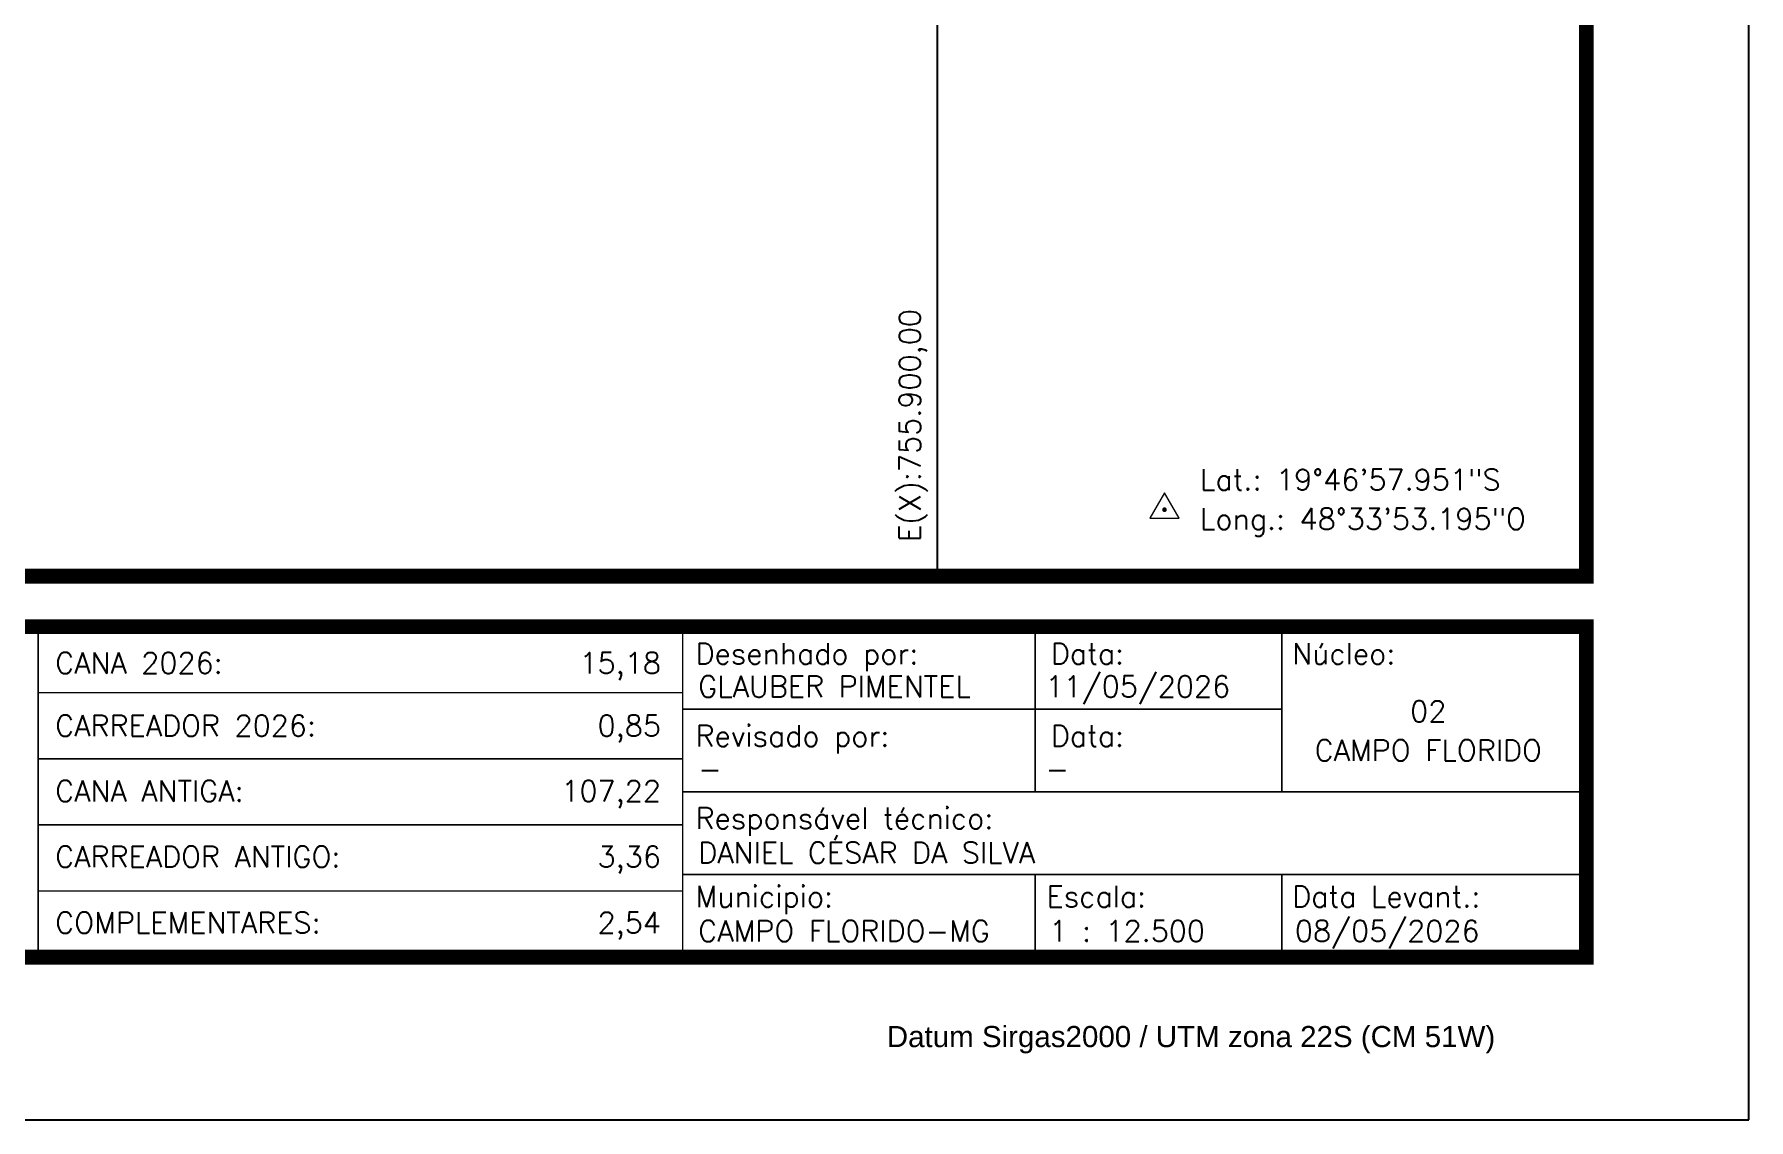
# Model space of a CAD drawing. Header units: millimetres. Extents: x 753899 to 756524, y 7808989 to 7812702.
# Drawn here: x 755205 to 756524, y 7808989 to 7809824 of the extents above; entities that cross this region are included whole.
import ezdxf
from ezdxf.enums import TextEntityAlignment as Align

# ---------------------------------------------------------------- set-up
doc = ezdxf.new("R2010")
doc.units = ezdxf.units.MM
doc.linetypes.add('CONTINUO', pattern=[0])
doc.linetypes.add('LIN0', pattern=[0])
for name, color, linetype in [('MALHA', 8, 'LIN0'), ('MARGEM', 7, 'CONTINUO'), ('TEXTO', 7, 'Continuous')]:
    doc.layers.add(name, color=color, linetype=linetype)
doc.styles.add('marcelo', font='arial.ttf')
doc.styles.add('SIMPLEX', font='simplex', dxfattribs={"height": 0.2})

msp = doc.modelspace()

# ---------------------------------------------------------------- linework, layer by layer
at = {"layer": 'MALHA', "elevation": 607.1}
msp.add_lwpolyline([(755900, 7809407.3), (755900, 7810070.7)], dxfattribs=at)
at = {"layer": 'MARGEM', "color": 174, "linetype": 'LIN0', "elevation": 607.1, "flags": 128}
msp.add_lwpolyline([(756524.1, 7808989.3), (756524.1, 7812701.8), (753899.1, 7812701.8), (753899.1, 7808989.3)], close=True, dxfattribs=at)
at = {"layer": 'MARGEM', "color": 174, "linetype": 'LIN0', "const_width": 11.4, "elevation": 607.1, "flags": 128}
for points in [[(756399.1, 7809407.3), (756399.1, 7812576.8), (754024.1, 7812576.8), (754024.1, 7809407.3)], [(754024.1, 7809368.5), (756399.1, 7809368.5), (756399.1, 7809114.3), (754024.1, 7809114.3)]]:
    msp.add_lwpolyline(points, close=True, dxfattribs=at)
at = {"layer": 'MARGEM', "color": 174, "linetype": 'LIN0', "const_width": 1.26, "elevation": 607.1, "flags": 128}
for points in [[(755208.3, 7809368.5), (755208.3, 7809117.5)], [(755704.1, 7809368.5), (755704.1, 7809117.5)], [(755975.3, 7809241.4), (755975.3, 7809368.5)], [(756164.9, 7809241.4), (756164.9, 7809368.5)], [(755208.3, 7809317.7), (755704.1, 7809317.7)], [(755704.1, 7809304.9), (756164.9, 7809304.9)], [(755208.3, 7809266.8), (755704.1, 7809266.8)], [(755704.1, 7809241.4), (756399.2, 7809241.4)], [(755208.3, 7809216), (755704.1, 7809216)], [(755704.1, 7809177.9), (756399.1, 7809177.9)], [(755975.3, 7809177.9), (755975.3, 7809114.9)], [(756164.9, 7809177.9), (756164.9, 7809114.9)], [(755208.3, 7809165.2), (755704.1, 7809165.2)]]:
    msp.add_lwpolyline(points, dxfattribs=at)
at = {"layer": 'TEXTO', "color": 7, "lineweight": 9, "elevation": 607.1, "flags": 128}
msp.add_lwpolyline([(756063.4, 7809451.8), (756086, 7809451.8), (756074.7, 7809471.4)], close=True, dxfattribs=at)
at = {"layer": 'TEXTO', "color": 7, "lineweight": 9, "const_width": 1.77, "elevation": 607.1, "flags": 128}
msp.add_lwpolyline([(756073.8, 7809458.4, -1), (756075.6, 7809458.4, -1)], format="xyb", close=True, dxfattribs=at)

# ---------------------------------------------------------------- texts
at = {"layer": 'MALHA', "style": 'SIMPLEX'}
msp.add_text('E(X):755.900,00', height=16.25, rotation=90, dxfattribs=at).set_placement((755878.8, 7809523.2, 607.1), align=Align.MIDDLE_CENTER)
at = {"layer": 'MARGEM', "color": 7, "linetype": 'Continuous', "lineweight": 9}
for s, style, p in [('Desenhado por:', 'SIMPLEX', (755714, 7809355.8, 607.1)), ('Data:', 'SIMPLEX', (755987.2, 7809355.8, 607.1)), ('Núcleo:', 'SIMPLEX', (756172.9, 7809355.8, 607.1)), ('Revisado por:', 'SIMPLEX', (755714, 7809292.6, 607.1)), ('Data:', 'SIMPLEX', (755987.2, 7809292.6, 607.1)), ('Responsável técnico:', 'SIMPLEX', (755714, 7809229.3, 607.1)), ('Municipio:', 'SIMPLEX', (755714, 7809169.1, 607.1)), ('Escala:', 'SIMPLEX', (755984, 7809169.1, 607.1)), ('Data Levant.:', 'SIMPLEX', (756172.9, 7809169.1, 607.1)), ('Datum Sirgas2000 / UTM zona 22S (CM 51W)', 'marcelo', (755861.1, 7809061.4, 607.1))]:
    msp.add_text(s, height=16.25, dxfattribs=dict(at, style=style)).set_placement(p, align=Align.TOP_LEFT)
at = {"layer": 'MARGEM', "color": 7, "linetype": 'Continuous', "style": 'SIMPLEX'}
for s, height, p in [('CANA 2026:', 16.25, (755221.5, 7809348.6, 607.1)), ('GLAUBER PIMENTEL', 16.25, (755716.1, 7809330.6, 607.1)), ('11/05/2026', 16.25, (755983.2, 7809330.6, 607.1)), ('CARREADOR 2026:', 16.25, (755221.5, 7809300.5, 607.1)), ('CANA ANTIGA:', 16.25, (755221.5, 7809250.2, 607.1)), ('-', 16.2, (755716.1, 7809267, 607.1)), ('-', 16.2, (755983.2, 7809267, 607.1)), ('DANIEL CÉSAR DA SILVA', 16.25, (755716.1, 7809202.8, 607.1)), ('CARREADOR ANTIGO:', 16.25, (755221.5, 7809199.8, 607.1)), ('COMPLEMENTARES:', 16.25, (755221.5, 7809149, 607.1)), ('CAMPO FLORIDO-MG', 16.25, (755716.1, 7809142.6, 607.1)), ('1 : 12.500', 16.25, (755986.1, 7809142.6, 607.1)), ('08/05/2026', 16.25, (756175, 7809142.6, 607.1))]:
    msp.add_text(s, height=height, dxfattribs=at).set_placement(p, align=Align.TOP_LEFT)
for s, p in [('15,18', (755687.4, 7809348.6, 607.1)), ('0,85', (755687.4, 7809300.5, 607.1)), ('107,22', (755687.4, 7809250.2, 607.1)), ('3,36', (755687.4, 7809199.8, 607.1)), ('2,54', (755687.4, 7809149, 607.1))]:
    msp.add_text(s, height=16.25, dxfattribs=at).set_placement(p, align=Align.TOP_RIGHT)
for s, p in [('02', (756277.6, 7809303.3, 607.1)), ('CAMPO FLORIDO', (756277.6, 7809273.3, 607.1))]:
    msp.add_text(s, height=16.25, dxfattribs=at).set_placement(p, align=Align.MIDDLE_CENTER)
at = {"layer": 'TEXTO', "linetype": 'ByBlock', "style": 'SIMPLEX'}
for s, p in [('Lat.: 19°46\'57.951"S', (756102, 7809473.3, 1428.1)), ('Long.: 48°33\'53.195"O', (756102, 7809443.2, 1428.1))]:
    msp.add_text(s, height=16.25, dxfattribs=at).set_placement(p)

doc.saveas('drawing.dxf')
